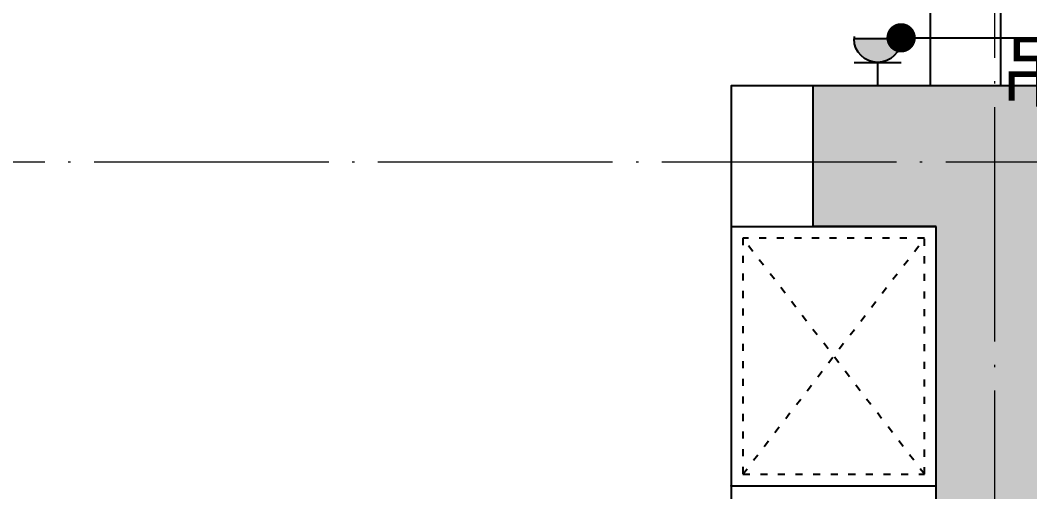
# Model space of a CAD drawing. Header units: inches. Extents: x -50945 to 250244, y -404780 to 18493.
# Drawn here: x 109137 to 110858, y -277531 to -276726 of the extents above; entities that cross this region are included whole.
import ezdxf

# ---------------------------------------------------------------- set-up
doc = ezdxf.new("R2010")
doc.units = ezdxf.units.IN
doc.header["$MEASUREMENT"] = 0
doc.linetypes.add('ACAD_ISO03W100', pattern=[30, 12, -18])
doc.linetypes.add('DOTE', pattern=[2.42, 2, -0.2, 0.02, -0.2])
doc.layers.add('0000插座', color=1, linetype='Continuous', lineweight=25)
doc.layers.add('0000照明', color=241, linetype='Continuous', lineweight=25)
for name, color, linetype in [('D-ARCHI', 250, 'Continuous'), ('EVH 立面填充', 8, 'Continuous'), ('IBS-003-建筑窗框', 3, 'Continuous'), ('IBS-182-原建筑非承重墙', 150, 'Continuous'), ('IBS-200-原建筑承重墙柱', 200, 'Continuous'), ('IBS-63-原建筑窗', 63, 'Continuous'), ('IDS-040-固定高家具', 40, 'Continuous')]:
    doc.layers.add(name, color=color, linetype=linetype)
doc.styles.add('HBA-DIMT', font='ARCHS.SHX', dxfattribs={"width": 0.8})
doc.styles.add('MtXpl_Arial_Unicode_', font='Arial Unicode.ttf')
doc.styles.get("Standard").update_dxf_attribs({"font": 'Arial.ttf'})
doc.dimstyles.new('HBA_40', dxfattribs={"dimscale": 50, "dimtxt": 2.5, "dimasz": 0.1, "dimexe": 2, "dimexo": 2.5, "dimgap": 0.6, "dimtad": 1, "dimdec": 0, "dimrnd": 5, "dimzin": 0, "dimtxsty": 'HBA-DIMT', "dimblk": 'HBA_DIMENSION_TICK', "dimblk1": 'HBA_DIMENSION_TICK', "dimblk2": 'HBA_DIMENSION_TICK', "dimcen": 0.125, "dimclrd": 44, "dimclre": 44, "dimclrt": 2, "dimadec": 0, "dimazin": 0, "dimtfac": 1, "dimtdec": 0, "dimtix": 1, "dimtmove": 1, "dimatfit": 3, "dimldrblk": 'HBA_Leader_Dot', "dimfxl": 0, "dimtvp": 1, "dimtfill": 1, "dimtolj": 1, "dimtzin": 0, "dimarcsym": 0})

# ---------------------------------------------------------------- blocks, each defined once
blk = doc.blocks.new('_LINKPT1')
blk.add_line((0, 0), (0, 0))
blk = doc.blocks.new('M_X23')
for p, q in [((-0.5, 1.05), (-0.5, 1)), ((-0.5, 1), (0.5, 1)), ((0.5, 1.05), (0.5, 1)), ((0.5, 0.5), (-0.5, 0.5)), ((0, 0.5), (0, 0))]:
    blk.add_line(p, q)
blk.add_arc((0, 1), 0.5, 180, 0)
for points in [[(0.433, 0.75), (-0.433, 0.75), (0.5, 1), (-0.5, 1)], [(0.25, 0.567), (-0.25, 0.567), (0.433, 0.75), (-0.433, 0.75)], [(0, 0.5), (0, 0.5), (0.25, 0.567), (-0.25, 0.567)]]:
    blk.add_solid(points)
blk.add_blockref('_LINKPT1', (0.001, 0))
at = {"width": 0.8, "flags": 9}
blk.add_attdef('A', (0, 0), '', height=0.00002, dxfattribs=at)
blk = doc.blocks.new('HBA_DIMENSION_TICK')
at = {"color": 0, "linetype": 'ByBlock'}
for p, q in [((-10, 0), (0, 0)), ((0, 0), (10, 0))]:
    blk.add_line(p, q, dxfattribs=at)
at = {"color": 50, "linetype": 'ByBlock'}
blk.add_solid([(-10, -7), (-7, -10), (7, 10), (10, 7)], dxfattribs=at)
blk = doc.blocks.new('HBA_Leader_Dot')
at = {"color": 0, "linetype": 'ByBlock'}
blk.add_line((-5, 0), (-10, 0), dxfattribs=at)
at = {"color": 0, "linetype": 'ByBlock', "const_width": 5}
blk.add_lwpolyline([(-2.5, 0, 1), (2.5, 0, 1)], format="xyb", close=True, dxfattribs=at)

msp = doc.modelspace()

# ---------------------------------------------------------------- hatches: boundary and pattern name
at = {"layer": 'EVH 立面填充'}
h = msp.add_hatch(color=256, dxfattribs=at)
h.dxf.hatch_style = 1
h.paths.add_polyline_path([(110698.67, -277078.62), (110698.67, -278528.62), (110918.67, -278528.62), (110918.67, -276838.62), (110488.67, -276838.62), (110488.67, -277078.62)])

# ---------------------------------------------------------------- linework, layer by layer
msp.add_point((110348.67, -277521.48))
at = {"layer": 'D-ARCHI', "color": 251, "linetype": 'DOTE', "lineweight": 5, "ltscale": 200}
for p, q in [((110798.67, -280178.62), (110798.67, -272638.38)), ((116438.67, -276968.62), (96098.67, -276968.62))]:
    msp.add_line(p, q, dxfattribs=at)
at = {"layer": 'IBS-003-建筑窗框', "color": 251, "ltscale": 10}
msp.add_line((110688.67, -276838.62), (110688.67, -275578.38), dxfattribs=at)
at = {"layer": 'IBS-182-原建筑非承重墙'}
msp.add_lwpolyline([(110348.67, -277078.62), (110488.67, -277078.62), (110488.67, -276838.62), (110348.67, -276838.62)], close=True, dxfattribs=at)
at = {"layer": 'IBS-200-原建筑承重墙柱', "ltscale": 0.02}
for p, q in [((110488.67, -277078.62), (110488.67, -276838.62)), ((110918.67, -276838.62), (110488.67, -276838.62)), ((110698.67, -277078.62), (110488.67, -277078.62)), ((110698.67, -278528.62), (110698.67, -277078.62))]:
    msp.add_line(p, q, dxfattribs=at)
at = {"layer": 'IBS-63-原建筑窗'}
msp.add_line((110808.67, -276838.62), (110808.67, -275458.38), dxfattribs=at)
at = {"layer": 'IDS-040-固定高家具'}
for p, q in [((110348.67, -277078.62), (110348.67, -280178.62)), ((110348.67, -277078.62), (110698.67, -277078.62)), ((110348.67, -277521.48), (110698.67, -277521.48))]:
    msp.add_line(p, q, dxfattribs=at)
at = {"layer": 'IDS-040-固定高家具', "linetype": 'ACAD_ISO03W100'}
for p, q in [((110368.67, -277501.48), (110678.67, -277098.62)), ((110678.67, -277501.48), (110368.67, -277098.62))]:
    msp.add_line(p, q, dxfattribs=at)
msp.add_lwpolyline([(110368.67, -277501.48), (110678.67, -277501.48), (110678.67, -277098.62), (110368.67, -277098.62)], close=True, dxfattribs=at)

# ---------------------------------------------------------------- block references
at = {"layer": '0000插座', "lineweight": 5, "xscale": -80.1239835984177, "yscale": 80.1239835984177, "zscale": 80.1239835984177}
msp.add_blockref('M_X23', (110598.61, -276838.62), dxfattribs=at)

# ---------------------------------------------------------------- texts
at = {"layer": '0000插座', "insert": (111584.34, -276762.94), "char_height": 100, "width": 2800.5718, "attachment_point": 3, "style": 'MtXpl_Arial_Unicode_'}
msp.add_mtext('吊顶一下400', dxfattribs=at)

# ---------------------------------------------------------------- leaders
at = {"layer": '0000照明'}
msp.add_leader([(110638.67, -276756.49), (111579.78, -276756.49)], dimstyle='HBA_40', override={"dimgap": 0.6, "dimtad": 0}, dxfattribs=at)

doc.saveas('drawing.dxf')
